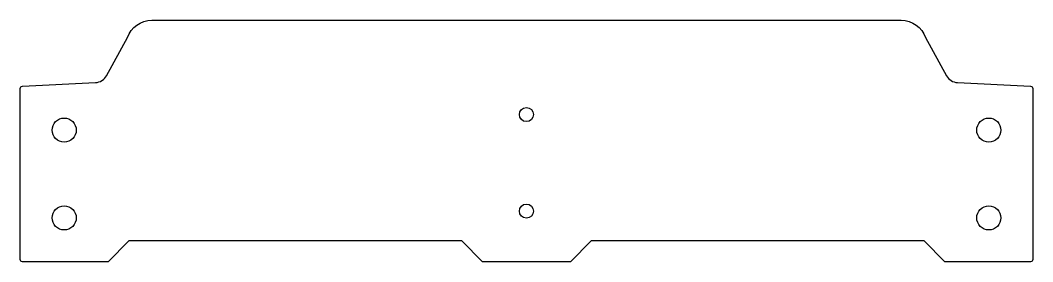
# Model space of a CAD drawing. Header units: millimetres. Extents: x -241 to -10, y -185 to -130.
import ezdxf

# ---------------------------------------------------------------- set-up
doc = ezdxf.new("R2010")
doc.units = ezdxf.units.MM
doc.layers.get('0').update_dxf_attribs({"linetype": 'CONTINUOUS'})

msp = doc.modelspace()

# ---------------------------------------------------------------- linework, layer by layer
msp.add_lwpolyline([(-40.19, -129.89, -0.309589), (-34.64, -133.79), (-29.9, -142.53, 0.261849), (-27.41, -144.1), (-10.76, -144.93, -0.414214), (-10.26, -145.43), (-10.26, -184.43, -0.414214), (-10.76, -184.93), (-30.26, -184.93), (-35, -180.19), (-110.73, -180.19), (-115.47, -184.93), (-135.47, -184.93), (-140.21, -180.19), (-215.94, -180.19), (-220.68, -184.93), (-240.18, -184.93, -0.414214), (-240.68, -184.43), (-240.68, -145.43, -0.414214), (-240.18, -144.93), (-223.53, -144.1, 0.261849), (-221.04, -142.53), (-216.3, -133.79, -0.309589), (-210.76, -129.89)], format="xyb", close=True)
for centre, radius in [((-125.5, -151.38), 1.6), ((-230.68, -154.93), 2.75), ((-20.26, -154.93), 2.75), ((-230.68, -174.93), 2.75), ((-125.5, -173.38), 1.6), ((-20.26, -174.93), 2.75)]:
    msp.add_circle(centre, radius)

doc.saveas('drawing.dxf')
